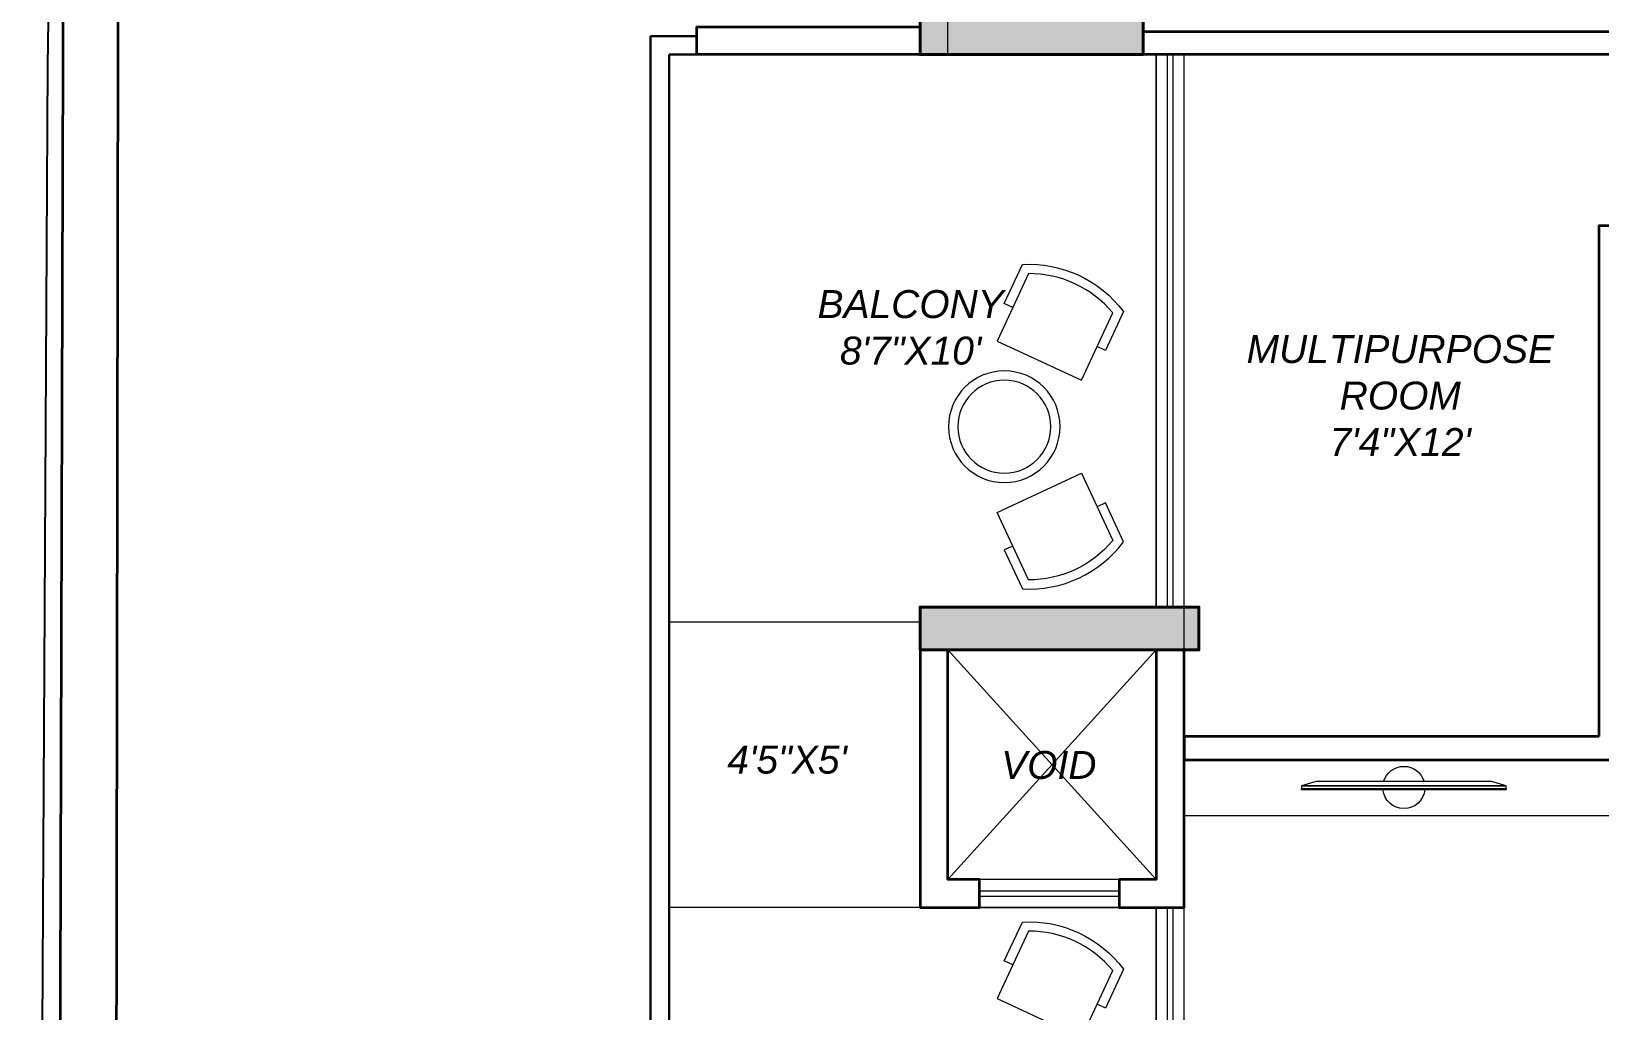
# Model space of a CAD drawing. Header units: millimetres. Extents: x 0 to 125073, y 0 to 71249.
# Drawn here: x 56624 to 65059, y 46980 to 52244 of the extents above; entities that cross this region are included whole.
import ezdxf
from ezdxf.lldxf.tags import DXFTag

# ---------------------------------------------------------------- set-up
doc = ezdxf.new("R2010")
doc.units = ezdxf.units.MM
doc.linetypes.add('DASH', pattern=[1, 0.5, -0.5])
for name, color, linetype, lineweight in [('boundary', 20, 'Continuous', 25), ('DA_CARPET AREA RERA', 30, 'Continuous', 9), ('DA_COLUMN', 40, 'Continuous', 40), ('DA_COLUMN HATCH', 251, 'Continuous', 0), ('DA_DOTTED LINES', 8, 'DASH', 5), ('DA_RAILING', 243, 'Continuous', 30), ('DA_TEXT IN SQ.FT', 193, 'Continuous', 9), ('DA_WALL', 7, 'Continuous', 35), ('DA_WINDOW', 4, 'Continuous', 9)]:
    doc.layers.add(name, color=color, linetype=linetype, lineweight=lineweight)
doc.layers.add('DA_BUILDING LINE', color=7, linetype='Continuous', lineweight=9, true_color=0xdb0000)
doc.layers.add('DA_FURNITURE', color=7, linetype='Continuous', lineweight=5, true_color=0x666666)
doc.styles.get("Standard").update_dxf_attribs({"font": 'arial.ttf'})
tags = doc.linetypes.add('( Hidden )', pattern=[0.375, 0.25, -0.125]).pattern_tags.tags
tags[6:7] = [DXFTag(74, 4), DXFTag(75, 0), DXFTag(340, '0'), DXFTag(46, 1.0), DXFTag(50, 0.0), DXFTag(44, 0.0), DXFTag(45, 0.0)]
tags[4:5] = [DXFTag(74, 4), DXFTag(75, 0), DXFTag(340, '0'), DXFTag(46, 1.0), DXFTag(50, 0.0), DXFTag(44, 0.0), DXFTag(45, 0.0)]

# ---------------------------------------------------------------- blocks, each defined once
blk = doc.blocks.new('GSHGJSDFGJ')
at = {"layer": 'DA_BUILDING LINE', "linetype": '( Hidden )', "ltscale": 500}
blk.add_lwpolyline([(-41088.6, 76926.5), (-41088.6, 92546.5), (-40838.6, 92546.5), (-40838.6, 92596.5), (-39638.6, 92596.5), (-39638.6, 94076.5), (-40838.6, 94076.5), (-40838.6, 97576.5), (-31143.6, 97576.5), (-31143.6, 92421.5), (-34663.6, 92421.5), (-34663.6, 91421.5), (-32288.6, 91421.5), (-32288.6, 90076.5), (-31518.6, 90076.5), (-31518.6, 91422), (-29863.6, 91421.5), (-29863.6, 91421.5), (-29863.6, 94886.5), (-27778.6, 94886.5)], dxfattribs=at)
blk = doc.blocks.new('Q34TQ34T4T444')
at = {"layer": 'boundary'}
blk.add_lwpolyline([(-59122.4, 1779), (-59122.4, 1779), (-59182.7, 192.6), (-59252.2, -3874.8), (-59252.2, -3874.8), (-59252.2, -3874.8), (-59128.3, -3874), (-59238, -11283.8), (-59295.9, -21641.7), (-59295.9, -21641.7), (-59295.9, -21641.7), (-59324.8, -31184)], dxfattribs=at)
at = {"layer": 'DA_WALL'}
blk.add_lwpolyline([(-59228.3, -36899.4), (-38705.2, -36918.9), (-28240.5, -36899.4), (-28280.6, -33160.9), (-28337.6, -18576.4), (-22719.2, -18397.7), (-18331.6, -18589.8), (-8845.2, -18639.1), (51.7, -18630.6), (42.3, 175.9), (-3075.9, 1038.3), (-7905.4, 2462.1), (-13228.6, 2426.5), (-23008.1, 2410.7), (-26643.6, 2439.6), (-28539.7, 2484.2), (-39181.8, 2166.5), (-44943.6, 2012.7), (-44944.1, 2103.9), (-59117.6, 1905.1), (-59228.3, -36899.4)], dxfattribs=at)
blk.add_lwpolyline([(-58839.9, 1652.9), (-58898.6, -36639.7), (-38705.3, -36658.9), (-28503.3, -36639.9), (-28540.6, -33162.8), (-28598.6, -18324.6), (-22717.7, -18137.6), (-18325.2, -18329.8), (-8844.7, -18379.1), (-268, -18370.9), (-262.8, -9727.8), (-297.2, 0), (-3147.3, 788.3), (-7942.1, 2201.8), (-13227.5, 2166.5), (-23008.9, 2150.7), (-26647.7, 2179.6), (-28538.9, 2224.1), (-39174.5, 1906.6), (-45202, 1745.7), (-45202.6, 1840.2)], close=True, dxfattribs=at)
blk = doc.blocks.new('nftujfuk')
at = {"layer": 'DA_FURNITURE', "ltscale": 5, "elevation": 0}
for points in [[(3568.379, 921.454), (3568.37, 921.454), (3568.37, 920.076), (3568.379, 920.076)], [(3568.379, 921.454), (3568.395, 921.454), (3568.395, 920.076), (3568.379, 920.076)], [(3568.424, 921.356), (3568.424, 920.174), (3568.395, 920.076), (3568.395, 921.454)]]:
    blk.add_lwpolyline(points, close=True, dxfattribs=at)
at = {"layer": 'DA_FURNITURE'}
for start, end in [(95.9312, 264.0688), (286.0862, 73.9138)]:
    blk.add_arc((3568.385, 920.765), 0.142, start, end, dxfattribs=at)
blk = doc.blocks.new('ERGRTH')
at = {"layer": 'DA_FURNITURE', "linetype": 'Continuous'}
blk.add_lwpolyline([(5382.169, 1409.1898), (5382.119, 1409.1898), (5382.119, 1409.3898, 0.224783), (5381.619, 1409.3898), (5381.619, 1409.1898), (5381.569, 1409.1898), (5381.569, 1409.4206, -0.251481), (5382.169, 1409.4206)], format="xyb", close=True, dxfattribs=at)
blk.add_lwpolyline([(5381.619, 1409.1898), (5381.619, 1408.9898), (5382.119, 1408.9898), (5382.119, 1409.1898)], dxfattribs=at)
blk = doc.blocks.new('NHNHNNNH')
at = {"layer": 'DA_FURNITURE'}
for radius in [0.3, 0.25]:
    blk.add_circle((5393.618, 1418.7142), radius, dxfattribs=at)
blk = doc.blocks.new('SRAFGADFGDFG')
at = {"layer": 'DA_FURNITURE', "ltscale": 5}
blk.add_lwpolyline([(-38218.6, 88356.5), (-38218.6, 88356.5), (-35863.6, 88356.5), (-35863.6, 88656.5)], dxfattribs=at)
at = {"layer": 'DA_FURNITURE'}
for name, p, xscale, yscale, zscale, rotation in [('ERGRTH', (-5513448.3, 1080831.2, 0), 1000, 1000, 1000, 335.0781664398203), ('NHNHNNNH', (-5432803.6, 1509160.6, 0), -1000, 1000, 1000, 180), ('ERGRTH', (-5513448.3, -899938.6, 0), -1000, 1000, 1000, 204.9218335601797), ('nftujfuk', (-772294.5, -2760954.4, 0), -798.5297558340299, 798.5297558340299, 798.5297558340299, 270), ('ERGRTH', (-5513448.3, 1077296.6, 0), 1000, 1000, 1000, 335.0781664398203)]:
    blk.add_blockref(name, p, dxfattribs=dict(at, xscale=xscale, yscale=yscale, zscale=zscale, rotation=rotation))
blk = doc.blocks.new('A$C1c7226e4')
at = {"layer": 'DA_CARPET AREA RERA'}
blk.add_lwpolyline([(-10.355, -2.385), (-10.355, 0.665), (-10.205, 0.665), (-10.205, 2.28), (-10.355, 2.28), (-10.355, 5.25), (-10.355, 5.25), (-11.475, 5.25), (-11.475, 7.03), (-11.625, 7.03), (-11.625, 10.13), (-11.475, 10.13), (-11.475, 10.23), (-3.28, 10.23)], dxfattribs=at)
blk.add_lwpolyline([(-10.355, 5.25), (-12.975, 5.25), (-12.975, -2.385), (-10.355, -2.385), (-10.355, 0.665), (-11.625, 0.665), (-11.625, 2.28), (-10.355, 2.28)], close=True, dxfattribs=at)
at = {"layer": 'DA_DOTTED LINES', "linetype": '( Hidden )', "ltscale": 300}
for p, q in [((-11.625, 2.2), (-12.975, 2.2)), ((-11.475, 0.815), (-10.355, 2.05)), ((-11.475, 2.05), (-10.355, 0.815)), ((-11.625, 0.665), (-12.975, 0.665))]:
    blk.add_line(p, q, dxfattribs=at)
at = {"layer": 'DA_RAILING'}
for p, q in [((-13.075, -2.385), (-13.075, 5.35)), ((-12.825, 5.35), (-13.075, 5.35)), ((-12.975, -2.385), (-12.975, 5.25)), ((-12.825, 5.25), (-12.975, 5.25))]:
    blk.add_line(p, q, dxfattribs=at)
at = {"layer": 'DA_WALL'}
for points in [[(-11.625, 5.25), (-12.525, 5.25), (-12.825, 5.25), (-12.825, 5.4), (-12.675, 5.4), (-12.675, 5.4), (-11.625, 5.4)], [(-7.85, 5.375), (-7.85, 5.25), (-10.425, 5.25), (-10.425, 5.375)], [(-7.975, 1.585), (-10.205, 1.585), (-10.205, 1.46), (-7.85, 1.46), (-7.85, 2.05), (-7.85, 4.33), (-7.975, 4.33), (-7.975, 1.585)], [(-11.625, 2.2), (-11.625, 2.2)], [(-11.625, 2.05), (-11.625, 0.665), (-11.305, 0.665), (-11.305, 0.815), (-11.475, 0.815), (-11.475, 2.05)], [(-10.355, 2.05), (-10.355, 0.815), (-10.555, 0.815), (-10.555, 0.665), (-10.205, 0.665), (-10.205, 2.05)]]:
    blk.add_lwpolyline(points, close=True, dxfattribs=at)
at = {"layer": 'DA_WINDOW'}
for points in [[(-10.355, 2.28), (-10.205, 2.28), (-10.205, 5.25), (-10.355, 5.25)], [(-10.295, 2.28), (-10.295, 5.25), (-10.265, 5.25), (-10.265, 2.28)], [(-10.555, 0.665), (-10.555, 0.815), (-11.305, 0.815), (-11.305, 0.665)], [(-11.305, 0.755), (-10.555, 0.755), (-10.555, 0.725), (-11.305, 0.725)], [(-10.355, 0.665), (-10.355, -2.385), (-10.205, -2.385), (-10.205, 0.665)], [(-10.265, 0.665), (-10.265, -2.385), (-10.295, -2.385), (-10.295, 0.665)]]:
    blk.add_lwpolyline(points, close=True, dxfattribs=at)
blk = doc.blocks.new('SDFHSDFGN')
at = {"layer": 'DA_COLUMN HATCH', "true_color": 0x636466}
h = blk.add_hatch(color=251, dxfattribs=at)
h.dxf.hatch_style = 1
h.paths.add_polyline_path([(-37688.6, 97346.5), (-37688.6, 97576.5), (-38888.6, 97576.5), (-38888.6, 97346.5)])
h.paths.add_polyline_path([(-31373.6, 96376.5), (-31143.6, 96376.5), (-31143.6, 97576.5), (-31373.6, 97576.5)])
h.paths.add_polyline_path([(-27778.6, 97036.5), (-27548.6, 97036.5), (-27548.6, 98236.5), (-27778.6, 98236.5)])
h.paths.add_polyline_path([(-24578.6, 97336.5), (-24348.6, 97336.5), (-24348.6, 98236.5), (-24578.6, 98236.5)])
h.paths.add_polyline_path([(-19333.6, 98536.5), (-19333.6, 97336.5), (-19103.6, 97336.5), (-19103.6, 98536.5)])
h.paths.add_polyline_path([(-13063.6, 97336.5), (-12833.6, 97336.5), (-12833.6, 98536.5), (-13063.6, 98536.5)])
h.paths.add_polyline_path([(-11543.6, 97636.5), (-11313.6, 97636.5), (-11313.6, 98536.5), (-11543.6, 98536.5)])
h.paths.add_polyline_path([(-8908.6, 94991.5), (-7708.6, 94991.5), (-7708.6, 94761.5), (-8908.6, 94761.5)])
h.paths.add_polyline_path([(-13063.6, 91111.5), (-12833.6, 91111.5), (-12833.6, 92311.5), (-13063.6, 92311.5)])
h.paths.add_polyline_path([(-19333.6, 91111.5), (-19103.6, 91111.5), (-19103.6, 92311.5), (-19333.6, 92311.5)])
h.paths.add_polyline_path([(-5998.6, 91111.5), (-5258.6, 91111.5), (-5258.6, 91341.5), (-5998.6, 91341.5)])
h.paths.add_polyline_path([(-1283.6, 91111.5), (-383.6, 91111.5), (-383.6, 91341.5), (-1283.6, 91341.5)])
h.paths.add_polyline_path([(2171.4, 90061.5), (2171.4, 91261.5), (1941.4, 91261.5), (1941.4, 90061.5)])
h.paths.add_polyline_path([(4621.4, 90061.5), (5821.4, 90061.5), (5821.4, 90291.5), (4621.4, 90291.5)])
h.paths.add_polyline_path([(4621.4, 95111.5), (5821.4, 95111.5), (5821.4, 95341.5), (4621.4, 95341.5)])
h.paths.add_polyline_path([(4621.4, 98611.5), (5821.4, 98611.5), (5821.4, 98841.5), (4621.4, 98841.5)])
h.paths.add_polyline_path([(-39638.6, 89246.5), (-38138.6, 89246.5), (-38138.6, 89476.5), (-39638.6, 89476.5)])
h.paths.add_polyline_path([(-31143.6, 92421.5), (-31143.6, 92651.5), (-32343.6, 92651.5), (-32343.6, 92421.5)])
h.paths.add_polyline_path([(-31513.6, 86346.5), (-29713.6, 86346.5), (-29713.6, 86576.5), (-31513.6, 86576.5)])
h.paths.add_polyline_path([(-31513.6, 82896.5), (-29713.6, 82896.5), (-29713.6, 83126.5), (-31513.6, 83126.5)])
h.paths.add_polyline_path([(-31518.6, 78051.5), (-30518.6, 78051.5), (-30518.6, 78281.5), (-31518.6, 78281.5)])
h.paths.add_polyline_path([(-32143.6, 76821.5), (-31143.6, 76821.5), (-31143.6, 77051.5), (-32143.6, 77051.5)])
h.paths.add_polyline_path([(-31893.6, 71896.5), (-31893.6, 72126.5), (-33093.6, 72126.5), (-33093.6, 71896.5)])
h.paths.add_polyline_path([(-37688.6, 71896.5), (-37688.6, 72126.5), (-38888.6, 72126.5), (-38888.6, 71896.5)])
h.paths.add_polyline_path([(-38438.6, 76796.5), (-38438.6, 77026.5), (-39638.6, 77026.5), (-39638.6, 76796.5)])
h.paths.add_polyline_path([(-38138.6, 79996.5), (-38138.6, 80226.5), (-39638.6, 80226.5), (-39638.6, 79996.5)])
h.paths.add_polyline_path([(-38438.6, 92446.5), (-38438.6, 92676.5), (-39638.6, 92676.5), (-39638.6, 92446.5)])
h.paths.add_polyline_path([(-31518.6, 91422), (-31288.6, 91422), (-31288.6, 89927), (-31518.6, 89927)])
h.paths.add_polyline_path([(-20908.6, 91111.5), (-20678.6, 91111.5), (-20678.6, 89881.5), (-20908.6, 89881.5)])
h.paths.add_polyline_path([(-11313.6, 92011.5), (-11313.6, 91111.5), (-11543.6, 91111.5), (-11543.6, 92011.5)])
h.paths.add_polyline_path([(1941.4, 97316.5), (2171.4, 97316.5), (2171.4, 98841.5), (1941.4, 98841.5)])
at = {"layer": 'DA_COLUMN'}
for points in [[(-38438.6, 92446.5), (-38438.6, 92676.5), (-39638.6, 92676.5), (-39638.6, 92446.5)], [(-39638.6, 89246.5), (-38138.6, 89246.5), (-38138.6, 89476.5), (-39638.6, 89476.5)]]:
    blk.add_lwpolyline(points, close=True, dxfattribs=at)
blk = doc.blocks.new('A$Cfed68cb1')
at = {"layer": 'DA_TEXT IN SQ.FT', "char_height": 0.15, "attachment_point": 1}
for s, width, gutter_width, insert in [('\\pxqc;{\\fArial|b0|i1|c0|p34;BALCONY\\P8\'7"X10\'}', 1.269917, 12.5, (-47.2057, -7.6609)), ('\\pxqc;{\\fArial|b0|i1|c0|p34;MULTIPURPOSE ROOM\\P7\'4"X12\'}', 1.950365, 10.5996, (-44.9124, -7.9026)), ('\\pxqc;{\\fArial|b0|i1|c0|p34;\\P4\'5"X5\'}', 1.269917, 12.5, (-47.87, -9.8598)), ('\\pxqc;{\\fArial|b0|i1|c0|p34;VOID}', 1.269917, 12.5, (-46.4625, -10.1384))]:
    blk.add_mtext_dynamic_manual_height_columns(s, width=width, gutter_width=gutter_width, heights=[0], dxfattribs=dict(at, insert=insert))

msp = doc.modelspace()

# ---------------------------------------------------------------- block references
for name, p in [('Q34TQ34T4T444', (115949.1, 63344.5)), ('SDFHSDFGN', (101042.8, -40327.5))]:
    msp.add_blockref(name, p)
at = {"color": 1, "xscale": 1000, "yscale": 1000, "zscale": 1000}
msp.add_blockref('A$Cfed68cb1', (107924.2, 58514), dxfattribs=at)
at = {"color": 1}
msp.add_blockref('SRAFGADFGDFG', (101042.8, -40327.5), dxfattribs=at)
at = {"layer": 'DA_BUILDING LINE'}
msp.add_blockref('GSHGJSDFGJ', (101042.8, -40327.5), dxfattribs=at)
at = {"layer": 'DA_WALL', "xscale": 1000, "yscale": 1000, "zscale": 1000}
msp.add_blockref('A$C1c7226e4', (73029.2, 46869), dxfattribs=at)

doc.saveas('drawing.dxf')
